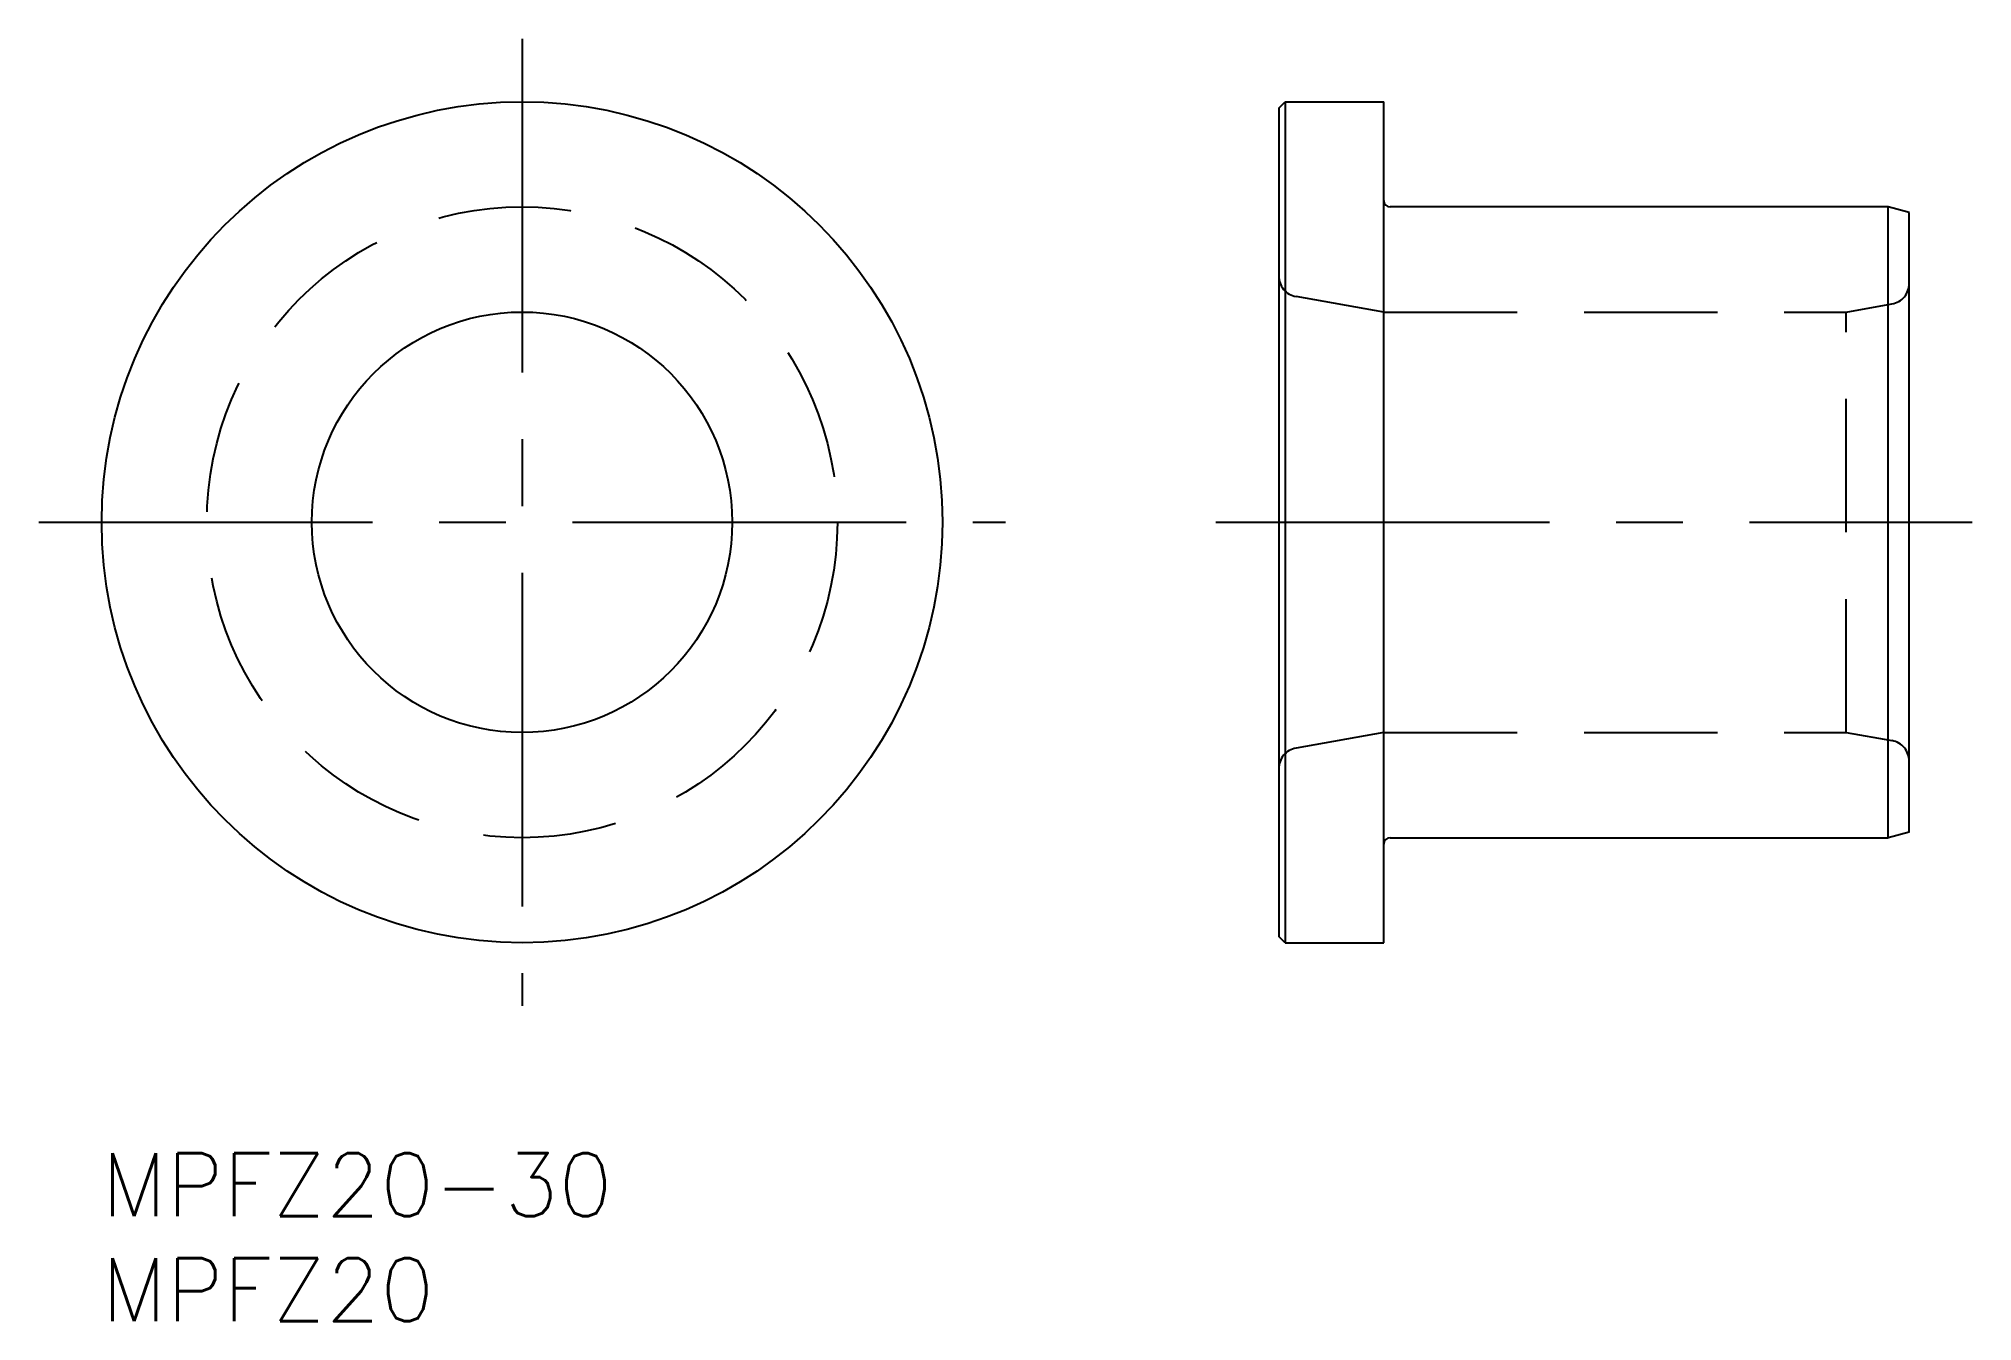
# Model space of a CAD drawing. Extents: x -3 to 89, y -8 to 53.
import ezdxf

# ---------------------------------------------------------------- set-up
doc = ezdxf.new("R2010")
doc.units = 0
doc.header["$LTSCALE"] = 0.5
doc.linetypes.add('CENTER', pattern=[50.8, 31.75, -6.35, 6.35, -6.35])
doc.linetypes.add('DASHED', pattern=[19.05, 12.7, -6.35])
doc.layers.get('0').update_dxf_attribs({"linetype": 'CONTINUOUS'})
for name, color, linetype in [('MSM_CENTER', 1, 'CENTER'), ('MSM_CONTINUOUS', 7, 'CONTINUOUS'), ('MSM_DASHED', 4, 'DASHED'), ('MSM_PART_NUMBER', 7, 'CONTINUOUS')]:
    doc.layers.add(name, color=color, linetype=linetype)
doc.styles.get("Standard").update_dxf_attribs({"font": 'txt.shx', "height": 3, "bigfont": 'bigfont.shx'})

# ---------------------------------------------------------------- blocks, each defined once
blk = doc.blocks.new('*U22')
at = {"layer": 'MSM_PART_NUMBER'}
blk.add_text('MPFZ20-30', height=3, dxfattribs=at).set_placement((0, -3))
blk = doc.blocks.new('*U23')
at = {"layer": 'MSM_PART_NUMBER'}
blk.add_text('MPFZ20', height=3, dxfattribs=at).set_placement((0, -8))

msp = doc.modelspace()

# ---------------------------------------------------------------- linework, layer by layer
at = {"layer": 'MSM_CENTER'}
for p, q in [((20, 53), (20, 7)), ((-3, 30), (43, 30)), ((53, 30), (89, 30))]:
    msp.add_line(p, q, dxfattribs=at)
at = {"layer": 'MSM_CONTINUOUS'}
for p, q in [((56, 49.7), (56.3, 50)), ((56, 49.7), (56, 10.3)), ((56.3, 50), (56.3, 10)), ((56.3, 50), (61, 50)), ((61, 10), (61, 50)), ((85, 45), (61.3, 45)), ((86, 44.732), (85, 45)), ((85, 15), (85, 45)), ((86, 15.268), (86, 44.732)), ((61.3, 15), (85, 15)), ((86, 15.268), (85, 15)), ((56.3, 10), (56, 10.3)), ((56.3, 10), (61, 10))]:
    msp.add_line(p, q, dxfattribs=at)
for radius in [20, 10]:
    msp.add_circle((20, 30), radius, dxfattribs=at)
for centre, start, end in [((61.3, 45.3), 180, 270), ((61.3, 14.7), 90, 180)]:
    msp.add_arc(centre, 0.3, start, end, dxfattribs=at)
at = {"layer": 'MSM_DASHED'}
for p, q in [((61, 40), (56.826, 40.736)), ((61, 40), (83, 40)), ((61, 20), (61, 40)), ((83, 40), (85.174, 40.383)), ((83, 20), (83, 40)), ((61, 20), (56.826, 19.264)), ((61, 20), (83, 20)), ((83, 20), (85.174, 19.617))]:
    msp.add_line(p, q, dxfattribs=at)
msp.add_circle((20, 30), 15, dxfattribs=at)
for centre, start, end in [((57, 41.721), 180, 260), ((85, 41.368), 280, 0), ((85, 18.632), 0, 80), ((57, 18.279), 100, 180)]:
    msp.add_arc(centre, 1, start, end, dxfattribs=at)

# ---------------------------------------------------------------- block references
for name in ['*U22', '*U23']:
    msp.add_blockref(name, (0, 0))

doc.saveas('drawing.dxf')
